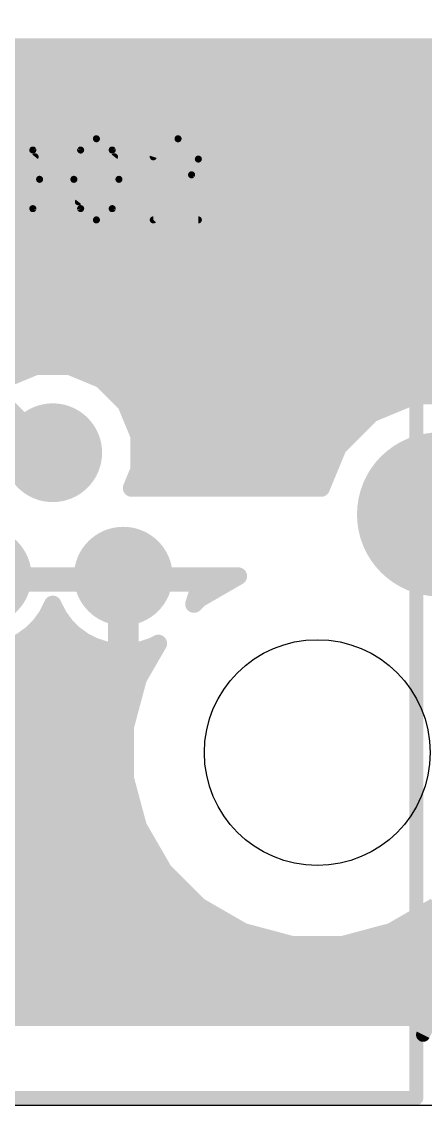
# Model space of a CAD drawing. Extents: x 6 to 108, y 0 to 49.
# Drawn here: x 82.1 to 87.92, y 0 to 15.61 of the extents above; entities that cross this region are included whole.
import ezdxf

# ---------------------------------------------------------------- set-up
doc = ezdxf.new("R2010")
doc.units = 0
for name, color, linetype in [('1', 22, 'CONTINUOUS'), ('16', 175, 'CONTINUOUS'), ('17', 82, 'CONTINUOUS'), ('20', 30, 'CONTINUOUS'), ('21', 253, 'CONTINUOUS'), ('27', 253, 'CONTINUOUS')]:
    doc.layers.add(name, color=color, linetype=linetype)

# ---------------------------------------------------------------- blocks, each defined once
blk = doc.blocks.new('ROUNDP')
at = {"const_width": 0.5}
blk.add_lwpolyline([(0, -0.25, 1), (0, 0.25, 1), (0, -0.25)], format="xyb", dxfattribs=at)

msp = doc.modelspace()

# ---------------------------------------------------------------- linework, layer by layer
at = {"layer": '1', "const_width": 0.254}
for points in [[(13.97, 15.24), (98.857, 15.24)], [(13.97, 14.986), (98.857, 14.986)], [(13.97, 14.732), (98.857, 14.732)], [(13.97, 14.478), (98.857, 14.478)], [(13.97, 14.224), (98.857, 14.224)], [(13.97, 13.97), (98.857, 13.97)], [(13.97, 13.716), (98.857, 13.716)], [(13.97, 13.462), (98.857, 13.462)], [(13.97, 13.208), (98.857, 13.208)], [(13.97, 12.954), (98.857, 12.954)], [(13.97, 12.7), (95.9542, 12.7)], [(13.97, 12.446), (95.5869, 12.446)], [(13.97, 12.192), (95.3763, 12.192)], [(13.97, 11.938), (95.2511, 11.938)], [(13.97, 11.684), (95.1837, 11.684)], [(13.97, 11.43), (96.418, 11.43)], [(13.97, 11.176), (95.1904, 11.176)], [(13.97, 10.922), (95.2648, 10.922)], [(13.97, 10.668), (95.4069, 10.668)], [(82.3024, 10.6426), (81.845, 10.4531)], [(82.7976, 10.6426), (82.3024, 10.6426)], [(83.255, 10.4531), (82.7976, 10.6426)], [(83.6051, 10.103), (83.255, 10.4531)], [(83.2941, 10.414), (95.6291, 10.414)], [(87.7716, 10.2235), (87.1414, 9.9625)], [(88.4536, 10.2235), (87.7716, 10.2235)], [(83.5481, 10.16), (87.6183, 10.16)], [(83.7946, 9.6456), (83.6051, 10.103)], [(83.6867, 9.906), (87.0849, 9.906)], [(87.1414, 9.9625), (86.6591, 9.4802)], [(83.7919, 9.652), (86.8309, 9.652)], [(83.7946, 9.1504), (83.7946, 9.6456)], [(83.7946, 9.398), (86.6251, 9.398)], [(86.6591, 9.4802), (86.4147, 8.89)], [(83.6867, 8.89), (83.7946, 9.1504)], [(83.7919, 9.144), (86.5199, 9.144)], [(86.4147, 8.89), (83.6867, 8.89)], [(83.6867, 8.89), (86.4147, 8.89)]]:
    msp.add_lwpolyline(points, dxfattribs=at)
at = {"layer": '1', "const_width": 0.127}
for points in [[(82.3024, 10.7061, 1), (82.3024, 10.5791)], [(82.3267, 10.5839, 1), (82.2781, 10.7013)], [(82.8219, 10.7013, 1), (82.7733, 10.5839)], [(82.7976, 10.5791, 1), (82.7976, 10.7061)], [(83.2999, 10.498, 1), (83.2101, 10.4082)], [(83.2941, 10.4775, 1), (83.2941, 10.3505)], [(83.2307, 10.3945, 1), (83.2793, 10.5118)], [(87.7716, 10.287, 1), (87.7716, 10.16)], [(87.7959, 10.1648, 1), (87.7473, 10.2822)], [(83.5481, 10.2235, 1), (83.5481, 10.0965)], [(83.6638, 10.1273, 1), (83.5465, 10.0787)], [(83.5602, 10.0581, 1), (83.65, 10.1479)], [(87.6183, 10.0965, 1), (87.6183, 10.2235)], [(83.6867, 9.9695, 1), (83.6867, 9.8425)], [(87.1171, 10.0211, 1), (87.1657, 9.9038)], [(87.0849, 9.8425, 1), (87.0849, 9.9695)], [(87.1863, 9.9176, 1), (87.0965, 10.0074)], [(83.7919, 9.7155, 1), (83.7919, 9.5885)], [(83.8581, 9.6456, 1), (83.7311, 9.6456)], [(83.7359, 9.6213, 1), (83.8533, 9.6699)], [(86.8309, 9.5885, 1), (86.8309, 9.7155)], [(83.7946, 9.4615, 1), (83.7946, 9.3345)], [(86.6142, 9.5251, 1), (86.704, 9.4353)], [(86.7178, 9.4559, 1), (86.6004, 9.5045)], [(86.6251, 9.3345, 1), (86.6251, 9.4615)], [(83.7919, 9.2075, 1), (83.7919, 9.0805)], [(83.7311, 9.1504, 1), (83.8581, 9.1504)], [(83.8533, 9.1261, 1), (83.7359, 9.1747)], [(86.5199, 9.0805, 1), (86.5199, 9.2075)], [(83.6867, 8.9535, 1), (83.6867, 8.8265)], [(83.6867, 8.9535, 1), (83.6867, 8.8265)], [(83.6281, 8.9143, 1), (83.7454, 8.8657)], [(86.356, 8.9143, 1), (86.4733, 8.8657)], [(86.4147, 8.8265, 1), (86.4147, 8.9535)], [(86.4147, 8.8265, 1), (86.4147, 8.9535)]]:
    msp.add_lwpolyline(points, format="xyb", dxfattribs=at)
at = {"layer": '16', "const_width": 0.254}
for points in [[(73.101, 18.847), (82.55, 9.398)], [(81.6293, 7.62), (83.4707, 7.62)], [(83.4707, 7.5247), (81.6293, 7.5247)], [(83.4707, 7.62), (83.4707, 7.5247)], [(83.4707, 6.5293), (83.4707, 7.5247)], [(83.4707, 7.5247), (83.6613, 7.5247)], [(83.6613, 7.5247), (83.6613, 7.62)], [(83.6613, 7.62), (85.2222, 7.62)], [(83.6613, 7.5247), (83.6613, 6.5293)], [(84.6567, 7.5247), (83.6613, 7.5247)], [(84.6313, 7.3642), (84.6567, 7.5247)], [(85.2222, 7.62), (84.66, 7.2954)], [(83.4707, 7.366), (83.6613, 7.366)], [(84.5844, 7.2197), (84.6313, 7.3642)], [(84.6316, 7.366), (84.7823, 7.366)], [(82.5462, 7.2007), (82.55, 7.2125)], [(82.55, 7.2125), (82.5538, 7.2007)], [(84.66, 7.2954), (84.5844, 7.2197)], [(82.4681, 7.0476), (82.5462, 7.2007)], [(82.501, 7.112), (82.599, 7.112)], [(82.5538, 7.2007), (82.6319, 7.0476)], [(83.4707, 7.112), (83.6613, 7.112)], [(82.2455, 6.7869), (82.3671, 6.9085)], [(82.3671, 6.9085), (82.4681, 7.0476)], [(82.6319, 7.0476), (82.7329, 6.9085)], [(82.7329, 6.9085), (82.8545, 6.7869)], [(82.1064, 6.6859), (82.2455, 6.7869)], [(82.3166, 6.858), (82.7834, 6.858)], [(82.8545, 6.7869), (82.9936, 6.6859)], [(83.4707, 6.858), (83.6613, 6.858)], [(81.9415, 6.604), (83.1585, 6.604)], [(81.9533, 6.6078), (82.1064, 6.6859)], [(82.9936, 6.6859), (83.1467, 6.6078)], [(83.1467, 6.6078), (83.3102, 6.5547)], [(83.4707, 6.604), (83.6613, 6.604)], [(84.0702, 6.6511), (83.7801, 6.1486)], [(83.8218, 6.5547), (83.9853, 6.6078)], [(83.9735, 6.604), (84.043, 6.604)], [(83.9853, 6.6078), (84.0702, 6.6511)], [(83.3102, 6.5547), (83.4707, 6.5293)], [(83.6613, 6.5293), (83.8218, 6.5547)], [(76.1237, 6.35), (83.8963, 6.35)], [(83.7801, 6.1486), (83.5914, 5.4445)], [(76.254, 6.096), (83.766, 6.096)], [(76.3221, 5.842), (83.6979, 5.842)], [(76.3901, 5.588), (83.6299, 5.588)], [(83.5914, 5.4445), (83.5914, 4.7155)], [(76.4286, 5.334), (83.5914, 5.334)], [(76.4286, 5.08), (83.5914, 5.08)], [(76.4286, 4.826), (83.5914, 4.826)], [(83.5914, 4.7155), (83.7801, 4.0114)], [(76.3901, 4.572), (83.6299, 4.572)], [(76.3221, 4.318), (83.6979, 4.318)], [(76.254, 4.064), (83.766, 4.064)], [(83.7801, 4.0114), (84.1446, 3.38)], [(76.1237, 3.81), (83.8963, 3.81)], [(75.977, 3.556), (84.043, 3.556)], [(84.1446, 3.38), (84.66, 2.8646)], [(75.7974, 3.302), (84.2226, 3.302)], [(75.5434, 3.048), (84.4766, 3.048)], [(84.66, 2.8646), (85.2914, 2.5001)], [(87.4286, 2.5001), (88.06, 2.8646)], [(75.2377, 2.794), (84.7823, 2.794)], [(87.9377, 2.794), (98.857, 2.794)], [(74.7978, 2.54), (85.2222, 2.54)], [(87.4978, 2.54), (98.857, 2.54)], [(85.2914, 2.5001), (85.9955, 2.3114)], [(86.7245, 2.3114), (87.4286, 2.5001)], [(13.97, 2.286), (98.857, 2.286)], [(85.9955, 2.3114), (86.7245, 2.3114)], [(13.97, 2.032), (98.857, 2.032)], [(13.97, 1.778), (98.857, 1.778)], [(13.97, 1.524), (98.857, 1.524)], [(98.857, 1.27), (13.97, 1.27)], [(13.97, 1.27), (98.857, 1.27)]]:
    msp.add_lwpolyline(points, dxfattribs=at)
at = {"layer": '16', "const_width": 0.127}
for points in [[(82.5051, 9.3531, 1), (82.5949, 9.4429)], [(83.5342, 7.62, 1), (83.4072, 7.62)], [(83.5342, 7.5247, 1), (83.4072, 7.5247)], [(83.4707, 7.5882, 1), (83.4707, 7.4612)], [(83.4707, 7.5565, 1), (83.4707, 7.6835)], [(83.4707, 7.4612, 1), (83.4707, 7.5882)], [(83.7248, 7.62, 1), (83.5978, 7.62)], [(83.6613, 7.6835, 1), (83.6613, 7.5565)], [(83.7248, 7.5247, 1), (83.5978, 7.5247)], [(83.6613, 7.5882, 1), (83.6613, 7.4612)], [(83.6613, 7.4612, 1), (83.6613, 7.5882)], [(84.7194, 7.5148, 1), (84.594, 7.5347)], [(84.6567, 7.4612, 1), (84.6567, 7.5882)], [(85.254, 7.565, 1), (85.1905, 7.675)], [(85.2222, 7.5565, 1), (85.2222, 7.6835)], [(83.4072, 7.5247, 1), (83.5342, 7.5247)], [(83.4707, 7.4295, 1), (83.4707, 7.3025)], [(83.5978, 7.5247, 1), (83.7248, 7.5247)], [(83.6613, 7.3025, 1), (83.6613, 7.4295)], [(84.6316, 7.4295, 1), (84.6316, 7.3025)], [(84.6917, 7.3446, 1), (84.5709, 7.3839)], [(84.7823, 7.3025, 1), (84.7823, 7.4295)], [(82.6104, 7.2321, 1), (82.4896, 7.1929)], [(82.6104, 7.1929, 1), (82.4896, 7.2321)], [(84.5686, 7.3742, 1), (84.694, 7.3543)], [(84.6283, 7.3504, 1), (84.6918, 7.2404)], [(84.7049, 7.2505, 1), (84.6151, 7.3403)], [(82.501, 7.1755, 1), (82.501, 7.0485)], [(82.4858, 7.2204, 1), (82.6066, 7.1811)], [(82.6028, 7.1719, 1), (82.4896, 7.2296)], [(82.6104, 7.2296, 1), (82.4972, 7.1719)], [(82.4934, 7.1811, 1), (82.6142, 7.2204)], [(82.599, 7.0485, 1), (82.599, 7.1755)], [(83.4707, 7.1755, 1), (83.4707, 7.0485)], [(83.6613, 7.0485, 1), (83.6613, 7.1755)], [(84.5394, 7.2646, 1), (84.6293, 7.1748)], [(84.524, 7.2394, 1), (84.6447, 7.2001)], [(82.412, 6.8636, 1), (82.3222, 6.9534)], [(82.4116, 7.0764, 1), (82.5247, 7.0187)], [(82.5195, 7.0102, 1), (82.4168, 7.0849)], [(82.6832, 7.0849, 1), (82.5805, 7.0102)], [(82.5753, 7.0187, 1), (82.6884, 7.0764)], [(82.7778, 6.9534, 1), (82.688, 6.8636)], [(82.2006, 6.8318, 1), (82.2904, 6.742)], [(82.2828, 6.7355, 1), (82.2082, 6.8383)], [(82.3166, 6.9215, 1), (82.3166, 6.7945)], [(82.3157, 6.9458, 1), (82.4185, 6.8712)], [(82.6815, 6.8712, 1), (82.7843, 6.9458)], [(82.7834, 6.7945, 1), (82.7834, 6.9215)], [(82.8918, 6.8383, 1), (82.8172, 6.7355)], [(82.8096, 6.742, 1), (82.8994, 6.8318)], [(83.4707, 6.9215, 1), (83.4707, 6.7945)], [(83.6613, 6.7945, 1), (83.6613, 6.9215)], [(82.0691, 6.7372, 1), (82.1438, 6.6345)], [(82.1353, 6.6293, 1), (82.0776, 6.7424)], [(83.0224, 6.7424, 1), (82.9647, 6.6293)], [(82.9562, 6.6345, 1), (83.0309, 6.7372)], [(83.1664, 6.6682, 1), (83.1271, 6.5474)], [(83.1179, 6.5512, 1), (83.1756, 6.6644)], [(83.1585, 6.5405, 1), (83.1585, 6.6675)], [(83.4707, 6.6675, 1), (83.4707, 6.5405)], [(83.6613, 6.5405, 1), (83.6613, 6.6675)], [(83.9735, 6.6675, 1), (83.9735, 6.5405)], [(83.9564, 6.6644, 1), (84.0141, 6.5512)], [(84.0049, 6.5474, 1), (83.9656, 6.6682)], [(84.1252, 6.6193, 1), (84.0152, 6.6828)], [(84.099, 6.5945, 1), (84.0413, 6.7077)], [(84.043, 6.5405, 1), (84.043, 6.6675)], [(83.3202, 6.6174, 1), (83.3003, 6.492)], [(83.2906, 6.4943, 1), (83.3299, 6.6151)], [(83.4072, 6.5293, 1), (83.5342, 6.5293)], [(83.4608, 6.4666, 1), (83.4807, 6.592)], [(83.6513, 6.592, 1), (83.6712, 6.4666)], [(83.5978, 6.5293, 1), (83.7248, 6.5293)], [(83.8021, 6.6151, 1), (83.8414, 6.4943)], [(83.8317, 6.492, 1), (83.8118, 6.6174)], [(83.8963, 6.2865, 1), (83.8963, 6.4135)], [(83.7251, 6.1804, 1), (83.8351, 6.1169)], [(83.8414, 6.1322, 1), (83.7187, 6.1651)], [(83.766, 6.0325, 1), (83.766, 6.1595)], [(83.6979, 5.7785, 1), (83.6979, 5.9055)], [(83.6299, 5.5245, 1), (83.6299, 5.6515)], [(83.6549, 5.4445, 1), (83.5279, 5.4445)], [(83.5301, 5.4609, 1), (83.6527, 5.4281)], [(83.5914, 5.2705, 1), (83.5914, 5.3975)], [(83.5914, 5.0165, 1), (83.5914, 5.1435)], [(83.6527, 4.7319, 1), (83.5301, 4.6991)], [(83.5914, 4.7625, 1), (83.5914, 4.8895)], [(83.5279, 4.7155, 1), (83.6549, 4.7155)], [(83.6299, 4.5085, 1), (83.6299, 4.6355)], [(83.6979, 4.2545, 1), (83.6979, 4.3815)], [(83.8351, 4.0431, 1), (83.7251, 3.9796)], [(83.7187, 3.9949, 1), (83.8414, 4.0278)], [(83.766, 4.0005, 1), (83.766, 4.1275)], [(83.8963, 3.7465, 1), (83.8963, 3.8735)], [(84.043, 3.4925, 1), (84.043, 3.6195)], [(84.1895, 3.4249, 1), (84.0997, 3.3351)], [(84.0896, 3.3483, 1), (84.1996, 3.4118)], [(84.2226, 3.2385, 1), (84.2226, 3.3655)], [(84.4766, 2.9845, 1), (84.4766, 3.1115)], [(84.6918, 2.9196, 1), (84.6283, 2.8096)], [(84.6151, 2.8197, 1), (84.7049, 2.9095)], [(84.7823, 2.7305, 1), (84.7823, 2.8575)], [(87.9377, 2.8575, 1), (87.9377, 2.7305)], [(85.2222, 2.4765, 1), (85.2222, 2.6035)], [(87.4978, 2.6035, 1), (87.4978, 2.4765)], [(85.3078, 2.5614, 1), (85.2749, 2.4387)], [(85.2596, 2.4451, 1), (85.3231, 2.5551)], [(87.3969, 2.5551, 1), (87.4604, 2.4451)], [(87.4451, 2.4387, 1), (87.4122, 2.5614)], [(85.9955, 2.3749, 1), (85.9955, 2.2479)], [(85.9791, 2.2501, 1), (86.0119, 2.3727)], [(86.7081, 2.3727, 1), (86.7409, 2.2501)], [(86.7245, 2.2479, 1), (86.7245, 2.3749)]]:
    msp.add_lwpolyline(points, format="xyb", dxfattribs=at)
at = {"layer": '20'}
msp.add_line((6.35, 0), (100, 0), dxfattribs=at)
msp.add_circle((86.36, 5.08), 1.6256, dxfattribs=at)
at = {"layer": '21', "const_width": 0.2032}
for points in [[(72.235, 15.091), (87.785, 15.091)], [(87.785, 0.105), (87.785, 15.091)], [(87.884, 1.016), (88.138, 1.524)], [(72.235, 0.105), (87.785, 0.105)]]:
    msp.add_lwpolyline(points, dxfattribs=at)
at = {"layer": '21', "const_width": 0.1016}
for points in [[(87.8358, 15.091, 1), (87.7342, 15.091)], [(87.785, 15.0402, 1), (87.785, 15.1418)], [(87.8386, 1.0387, 1), (87.9294, 0.9933)], [(87.785, 0.0542, 1), (87.785, 0.1558)], [(87.7342, 0.105, 1), (87.8358, 0.105)]]:
    msp.add_lwpolyline(points, format="xyb", dxfattribs=at)
at = {"layer": '27'}
for points, const_width in [([(82.2635, 13.7569, 0.3205), (82.0363, 13.9192)], 0.1016), ([(83.1793, 13.9192, 0.3205), (82.9521, 13.7569)], 0.1016), ([(83.4065, 13.7569, 0.3205), (83.1793, 13.9192)], 0.1016), ([(83.1793, 13.9446, 1), (83.1793, 13.8938)], 0.0508), ([(83.1793, 13.8938, 1), (83.1793, 13.9446)], 0.0508), ([(84.3548, 13.9192, 0.3252), (83.9978, 13.6596)], 0.1016), ([(84.6469, 13.6271, 0.4142), (84.3548, 13.9192)], 0.1016), ([(84.3548, 13.9446, 1), (84.3548, 13.8938)], 0.0508), ([(84.3548, 13.8938, 1), (84.3548, 13.9446)], 0.0508), ([(82.2864, 13.7681, 1), (82.2407, 13.7458)], 0.0508), ([(82.3609, 13.335, 0.1139), (82.2635, 13.7569)], 0.1016), ([(82.2395, 13.7487, 1), (82.2875, 13.7652)], 0.0508), ([(82.9521, 13.7569, 0.1139), (82.8548, 13.335)], 0.1016), ([(82.9281, 13.7652, 1), (82.9762, 13.7487)], 0.0508), ([(82.975, 13.7458, 1), (82.9293, 13.7681)], 0.0508), ([(83.4294, 13.7681, 1), (83.3837, 13.7458)], 0.0508), ([(83.5039, 13.335, 0.1139), (83.4065, 13.7569)], 0.1016), ([(83.3825, 13.7487, 1), (83.4305, 13.7652)], 0.0508), ([(82.3158, 13.6437, 1), (82.2761, 13.6754)], 0.0508), ([(83.4588, 13.6437, 1), (83.4191, 13.6754)], 0.0508), ([(83.9736, 13.6674, 1), (84.0219, 13.6517)], 0.0508), ([(84.5495, 13.3999, 0.2053), (84.6469, 13.6271)], 0.1016), ([(84.6723, 13.6271, 1), (84.6215, 13.6271)], 0.0508), ([(84.6215, 13.6271, 1), (84.6723, 13.6271)], 0.0508), ([(84.532, 13.4183, 1), (84.567, 13.3815)], 0.0508), ([(84.5689, 13.3835, 1), (84.5302, 13.4164)], 0.0508), ([(82.2635, 12.9131, 0.1139), (82.3609, 13.335)], 0.1016), ([(82.3863, 13.335, 1), (82.3355, 13.335)], 0.0508), ([(82.3355, 13.335, 1), (82.3863, 13.335)], 0.0508), ([(82.8548, 13.335, 0.1139), (82.9521, 12.9131)], 0.1016), ([(82.8802, 13.335, 1), (82.8294, 13.335)], 0.0508), ([(82.8294, 13.335, 1), (82.8802, 13.335)], 0.0508), ([(83.4065, 12.9131, 0.1139), (83.5039, 13.335)], 0.1016), ([(83.5293, 13.335, 1), (83.4785, 13.335)], 0.0508), ([(83.4785, 13.335, 1), (83.5293, 13.335)], 0.0508), ([(82.0363, 12.7508, 0.3205), (82.2635, 12.9131)], 0.1016), ([(82.2875, 12.9048, 1), (82.2395, 12.9213)], 0.0508), ([(82.8999, 13.0263, 1), (82.9395, 12.9946)], 0.0508), ([(82.9521, 12.9131, 0.3205), (83.1793, 12.7508)], 0.1016), ([(82.9762, 12.9213, 1), (82.9281, 12.9048)], 0.0508), ([(83.1793, 12.7508, 0.3205), (83.4065, 12.9131)], 0.1016), ([(83.4305, 12.9048, 1), (83.3825, 12.9213)], 0.0508), ([(82.2407, 12.9242, 1), (82.2864, 12.9019)], 0.0508), ([(82.9293, 12.9019, 1), (82.975, 12.9242)], 0.0508), ([(83.1793, 12.7762, 1), (83.1793, 12.7254)], 0.0508), ([(83.1793, 12.7254, 1), (83.1793, 12.7762)], 0.0508), ([(83.3837, 12.9242, 1), (83.4294, 12.9019)], 0.0508), ([(83.9978, 12.7762, 1), (83.9978, 12.7254)], 0.0508), ([(84.6469, 12.7254, 1), (84.6469, 12.7762)], 0.0508), ([(83.9784, 12.7673, 1), (84.0171, 12.7343)], 0.0508)]:
    msp.add_lwpolyline(points, format="xyb", dxfattribs=dict(at, const_width=const_width))
at = {"layer": '27', "const_width": 0.1016}
for points in [[(81.7767, 13.0104), (82.296, 13.6596)], [(82.9197, 13.0104), (83.439, 13.6596)], [(84.5495, 13.3999), (83.9978, 12.7508)], [(83.9978, 12.7508), (84.6469, 12.7508)]]:
    msp.add_lwpolyline(points, dxfattribs=at)

# ---------------------------------------------------------------- block references
at = {"layer": '17'}
for p, xscale, yscale in [((82.55, 9.398), 1.4224, 1.4224), ((82.55, 9.398), 1.4224, 1.4224), ((88.1126, 8.509), 2.3622, 2.3622), ((88.1126, 8.509), 2.3622, 2.3622), ((81.534, 7.62), 1.4224, 1.4224), ((81.534, 7.62), 1.4224, 1.4224), ((83.566, 7.62), 1.4224, 1.4224), ((83.566, 7.62), 1.4224, 1.4224)]:
    msp.add_blockref('ROUNDP', p, dxfattribs=dict(at, xscale=xscale, yscale=yscale))

doc.saveas('drawing.dxf')
